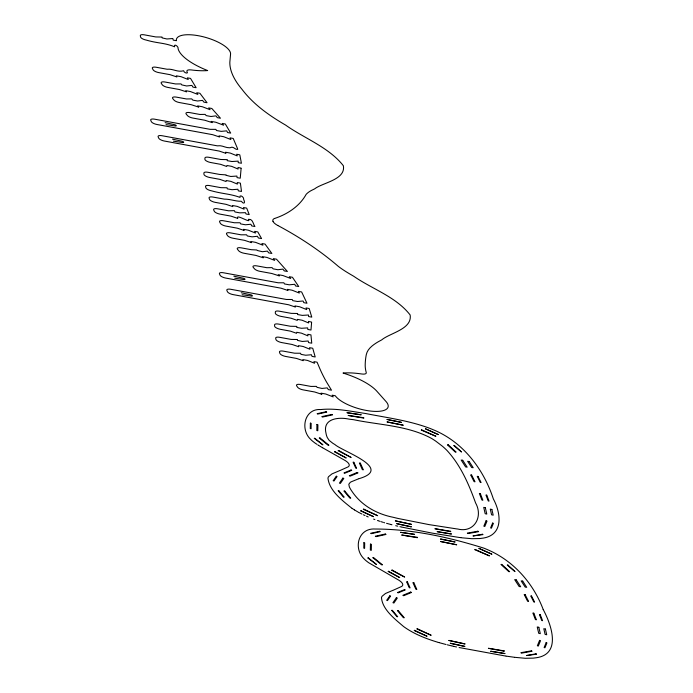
<?xml version="1.0" encoding="UTF-8"?>
<svg xmlns="http://www.w3.org/2000/svg" width="693" height="693" viewBox="0 0 693 693"><rect width="100%" height="100%" fill="white"/><g stroke="black" fill="none" stroke-linecap="round" stroke-linejoin="round"><path stroke-width="1.04" d="M311.642 322.124L308.489 321.405L308.61 322.955L302.165 320.244L297.418 319.378L297.297 320.391L291.086 318.217L281.037 316.38A5.007 1.732 16.2 0 1 275.312 313.149L275.346 311.937A5.007 1.732 16.2 0 1 279.279 311.183L291.199 313.357L297.652 313.505L297.531 314.518L302.278 315.384L308.489 315.003L308.61 316.545L311.772 317.125L309.191 308.524L306.029 307.943L306.73 309.598L299.697 306.791L294.949 305.916L295.417 307.042L288.626 304.764L233.099 294.603A5.007 1.732 16.2 0 1 227.46 291.736L226.862 290.41A5.007 1.732 16.2 0 1 230.717 289.284L286.4 299.471L292.264 299.506L292.723 300.632L297.47 301.498L303.101 301.005L303.803 302.659L306.973 303.239L301.646 291.961L298.475 291.381L299.35 293.07L292.151 290.228L287.404 289.353L288.037 290.506L281.072 288.201L225.693 278.066A5.007 1.732 16.2 0 1 220.053 275.199L219.464 273.874A5.007 1.732 16.2 0 1 223.319 272.747L278.179 282.787L283.87 282.787L284.502 283.948L289.25 284.814L294.707 284.286L295.582 285.975L298.744 286.547L292.446 277.269L289.276 276.698L290.679 278.473L282.952 275.537L278.205 274.671L279.366 275.918L271.873 273.51L259.91 271.318A5.007 1.732 16.2 0 1 254.548 268.884L253.3 267.437A5.007 1.732 16.2 0 1 256.869 265.887L266.857 267.706L272.02 267.619L273.181 268.867L277.928 269.733L282.857 269.109L284.26 270.894L287.422 271.474L276.481 259.191L273.319 258.61L274.619 260.369L266.987 257.45L262.24 256.583L263.305 257.813L255.916 255.422L244.075 253.257A5.007 1.732 16.2 0 1 238.661 250.753L237.508 249.324A5.007 1.732 16.2 0 1 241.138 247.834L251.299 249.697L256.852 249.982A39.458 13.687 16.2 0 0 257.259 250.468L262.37 251.724L267.403 251.117L268.702 252.884L271.864 253.465L265.072 244.101L261.911 243.52L262.933 245.227L255.578 242.359L250.831 241.493L251.62 242.671L244.499 240.332L233.03 238.236A5.007 1.732 16.2 0 1 227.486 235.551L226.611 234.173A5.007 1.732 16.2 0 1 230.371 232.865L241.008 234.814L246.552 234.788L247.34 235.966L252.087 236.841L257.389 236.287L258.411 237.994L261.582 238.574L257.805 231.921L254.634 231.341L255.509 233.03L248.311 230.189L243.564 229.322L244.196 230.474L237.231 228.162L225.97 226.1A5.007 1.732 16.2 0 1 220.365 223.319L219.646 221.968A5.007 1.732 16.2 0 1 223.467 220.755L234.347 222.748L240.047 222.756L240.67 223.908L245.417 224.775L250.883 224.255L251.75 225.935L254.92 226.516C252.902 223.839 252.902 218.581 248.363 219.309C252.105 224.402 235.083 213.089 237.777 218.408L230.96 216.121L219.906 214.102A5.007 1.732 16.2 0 1 214.258 211.226L213.678 209.901A5.007 1.732 16.2 0 1 217.541 208.784L228.638 210.819L234.39 210.646L234.97 211.971L239.717 212.846L245.469 212.673L246.05 213.998L249.211 214.579L246.682 208.108L243.512 207.528L244.135 209.173L237.188 206.375L232.441 205.5L232.813 206.609L226.109 204.348L215.228 202.356A5.007 1.732 16.2 0 1 209.555 199.411L209.087 198.111A5.007 1.732 16.2 0 1 212.976 197.063L224.237 199.125C230.145 199.004 235.655 201.438 241.251 201.265C244.43 205.085 245.339 202.399 243.702 199.567C244.395 196.899 238.998 193.953 240.029 197.41C230.18 193.763 223.181 194.04 211.564 190.844A5.007 1.732 16.2 0 1 205.864 187.803L205.544 186.53A5.007 1.732 16.2 0 1 209.459 185.577L220.937 187.673L227.035 187.751L227.269 188.834L232.016 189.7L237.881 189.25L238.34 190.861L241.511 191.441L240.384 183.117L237.223 182.536L237.404 184.095L230.89 181.375L226.143 180.509L226.091 181.531L219.811 179.348L209.65 177.486A5.007 1.732 16.2 0 1 203.933 174.289L203.889 173.068A5.007 1.732 16.2 0 1 207.831 172.271L219.672 174.445L226.065 174.879A39.458 13.687 16.2 0 1 226.057 175.294L230.752 176.472L236.893 176.065L237.075 177.625L240.246 178.205L241.112 168.512M311.599 322.54L310.984 330.024L307.822 329.444L307.675 327.893L301.49 328.283L296.743 327.417L296.838 326.394L290.41 326.256L278.517 324.081A5.007 1.732 16.2 0 0 274.575 324.852L274.575 326.065A5.007 1.732 16.2 0 0 280.293 329.288L290.384 331.133L296.613 333.307L296.708 332.293L301.455 333.16L307.926 335.871L307.787 334.321L310.949 334.901L311.746 343.182L308.584 342.602L308.186 341.008L302.252 341.45L297.496 340.376A39.094 13.565 16.2 0 0 297.436 339.977L297.349 339.509L291.181 339.423L279.608 337.3A5.007 1.732 16.2 0 0 275.684 338.21L275.927 339.475A5.007 1.732 16.2 0 0 281.635 342.559L292.16 344.482L298.648 346.708L298.492 345.642L303.239 346.509L309.962 349.263L309.563 347.669L312.734 348.241L315.194 356.964L312.032 356.384L311.408 354.747L305.7 355.232L300.953 354.357L300.571 353.248L294.62 353.205L283.368 351.143A5.007 1.732 16.2 0 0 279.487 352.191L279.955 353.499A5.007 1.732 16.2 0 0 285.629 356.436L296.517 358.428L303.231 360.698L302.85 359.589L307.597 360.455L314.544 363.253L313.929 361.616L317.091 362.196L319.906 368.815A535.594 185.819 16.2 0 0 326.394 381.782L331.497 390.185L328.335 389.605L327.243 387.881L322.002 388.452L317.073 387.344A39.094 13.565 16.2 0 1 316.753 386.902L316.406 386.382L310.932 386.425L300.407 384.494A5.007 1.732 16.2 0 0 296.673 385.845L297.618 387.24A5.007 1.732 16.2 0 0 303.136 389.873L314.709 391.995L321.89 394.343L321.032 393.156L325.779 394.022L333.203 396.907L332.112 395.183L335.273 395.755A28.101 9.754 16.2 0 0 370.894 411.105A28.101 9.754 16.2 0 0 385.784 401.256L377.321 391.753A45.097 15.644 16.2 0 0 343.018 373.042A47.583 16.511 16.2 0 1 361.564 373.969A6.67 2.313 16.2 0 0 366.259 372.574A175.849 61.01 16.2 0 1 365.202 364.665A464.466 161.14 16.2 0 1 366.285 354.669C367.325 349.515 371.699 345.937 375.883 343.217A226.282 78.508 16.2 0 1 378.343 341.718L381.739 339.873C389.717 333.038 412.474 329.149 410.152 314.977C396.041 296.795 372.228 289.076 353.768 276.29L350.363 274.307A129.392 44.889 16.2 0 1 348.077 272.938A82.692 28.69 16.2 0 1 338.392 266.433C319.932 250.502 299.411 237.015 277.936 225.554M241.155 168.113L237.994 167.507L238.08 169.049L231.661 166.355L226.914 165.48L226.767 166.493L220.591 164.328L210.603 162.5A5.007 1.732 16.2 0 1 204.885 159.243L204.946 158.039A5.007 1.732 16.2 0 1 208.888 157.302L220.85 159.494L227.33 159.641L227.174 160.646L231.921 161.521L238.167 161.131L238.253 162.673L241.415 163.253L239.804 154.834L236.642 154.262L237.249 155.899L230.31 153.101L225.563 152.235L225.935 153.335L219.231 151.074L164.371 141.034A5.007 1.732 16.2 0 1 158.732 138.167L158.143 136.842A5.007 1.732 16.2 0 1 161.997 135.715L217.368 145.851C222.444 145.028 224.853 147.878 229.894 147.791C233.775 145.469 235.04 150.442 237.803 149.246M340.254 470.408L348.137 466.865A13.903 4.825 16.2 0 0 345.348 460.628L323.085 448.042M358.697 478.768C394.152 468.563 342.628 451.559 334.884 444.525A36.036 12.5 16.2 0 1 332.753 443.225L329.227 440.445L327.321 437.604A84.97 29.478 16.2 0 1 326.031 433.368C322.219 418.459 338.6 416.814 349.159 419.161A91.164 31.627 16.2 0 1 353.664 419.715C379.547 425.078 407.692 425.528 431.367 438.322A63.808 22.141 16.2 0 1 435.854 441.207L442.472 446.266A98.051 34.018 16.2 0 1 447.063 450.545C460.663 465.324 468.849 484.225 475.58 502.927C483.463 516.917 474.038 533.238 457.649 529.002A51.914 18.009 16.2 0 1 456.644 528.898L428.915 524.592L398.527 518.563A93.59 32.467 16.2 0 1 393.026 517.247C376.689 513.989 361.287 505.353 351.931 491.285A84.832 29.435 16.2 0 1 349.315 486.798L348.813 484.225L350.277 482.354A36.14 12.543 16.2 0 1 351.524 481.678L358.238 478.95M393.771 589.994L401.654 586.451A13.903 4.825 16.2 0 0 398.865 580.214L368.693 562.733A39.735 13.782 16.2 0 1 368.009 562.24L366.242 560.871A37.257 12.924 16.2 0 1 364.094 558.887C353.023 548.345 358.264 527.745 375.234 529.028C412.04 529.045 448.969 537.196 483.991 548.189A40.229 13.955 16.2 0 1 486.088 549.064C512.759 559.953 533.099 582.648 543.191 609.485M339.665 470.634L331.964 473.899L328.569 476.671A37.231 12.916 16.2 0 0 327.962 478.144C329.227 490.653 342.368 500.615 351.897 508.246M393.182 590.219L385.481 593.485L382.086 596.257A37.231 12.916 16.2 0 0 381.479 597.73C382.449 609.563 394.897 619.048 403.603 626.559C413.929 634 425.944 638.695 438.063 642.333M274.74 218.416C287.404 214.241 299.584 206.271 306.159 194.352A88.964 30.864 16.2 0 1 312.612 189.865L314.648 188.868C322.505 182.631 345.894 179.79 343.373 165.748C328.69 147.098 304.548 138.557 285.611 125.087C269.248 115.592 253.508 104.513 241.961 89.276A175.849 61.01 16.2 0 1 229.842 62.188L230.544 54.357A28.101 9.754 16.2 0 0 203.395 36.816A28.101 9.754 16.2 0 0 176.386 40.705L173.224 40.133L172.826 38.531L166.892 38.973L162.136 37.898A39.094 13.565 16.2 0 0 162.075 37.5L161.989 37.041L155.821 36.946L144.248 34.823A5.007 1.732 16.2 0 0 140.324 35.741L140.566 37.006A5.007 1.732 16.2 0 0 146.275 40.081C157.735 43.46 164.44 42.663 174.601 46.786C173.38 43.157 178.872 46.18 178.153 48.917A47.583 16.511 16.2 0 0 207.657 70.565A47.583 16.511 16.2 0 1 191.294 69.941A6.67 2.313 16.2 0 0 186.989 71.622C189.085 74.22 183.723 72.973 183.645 70.747C177.46 72.54 172.981 68.538 167.108 69.248L156.22 67.256A5.007 1.732 16.2 0 0 152.399 68.46L153.11 69.802A5.007 1.732 16.2 0 0 158.714 72.592L169.967 74.653L176.923 76.958L176.299 75.814L181.046 76.68L188.236 79.522L187.379 77.841L190.54 78.413L196.136 87.708L192.975 87.136L191.883 85.404L186.642 85.975L181.713 84.875A39.094 13.565 16.2 0 1 181.393 84.425L181.046 83.914L175.572 83.948L165.047 82.025A5.007 1.732 16.2 0 0 161.313 83.368L162.257 84.763A5.007 1.732 16.2 0 0 167.775 87.405L179.348 89.518L186.53 91.874L185.672 90.679L190.419 91.545L197.843 94.43L196.751 92.706L199.913 93.286L207.051 102.729L203.889 102.148L202.547 100.381L197.557 100.996L192.81 100.121L191.71 98.882L186.486 98.969L176.403 97.124A5.007 1.732 16.2 0 0 172.791 98.631L173.986 100.069A5.007 1.732 16.2 0 0 179.383 102.547L191.277 104.721L198.709 107.12L197.6 105.882L202.347 106.748L210.031 109.685L208.68 107.909L211.841 108.489L220.469 118.226L217.307 117.645L215.939 115.87L210.975 116.493L206.228 115.618L205.102 114.38L199.905 114.466L189.856 112.621A5.007 1.732 16.2 0 0 186.261 114.154L187.474 115.592A5.007 1.732 16.2 0 0 192.853 118.053L204.773 120.236L212.24 122.635L211.105 121.396L215.852 122.263L223.553 125.199L222.184 123.423L225.346 124.004L230.691 133.108L227.529 132.528L226.741 130.856L221.197 131.367L216.45 130.501L215.904 129.366L210.118 129.34L154.591 119.179A5.007 1.732 16.2 0 0 150.736 120.305L151.334 121.63A5.007 1.732 16.2 0 0 156.973 124.497L212.656 134.685L219.525 136.98L218.979 135.845L223.726 136.712L230.838 139.536L230.059 137.872L233.22 138.453L237.586 148.7M461.581 537.777L471.846 538.695L479.669 538.539A40.185 13.938 16.2 0 0 481.288 538.348C503.378 536.2 501.645 514.293 493.347 498.917C483.48 468.737 462.577 441.441 432.571 429.478A40.229 13.955 16.2 0 0 430.474 428.603C409.702 420.616 387.387 417.818 365.687 413.53C350.849 411.321 335.793 408.012 320.712 409.554C304.677 408.307 299.852 429.184 310.577 439.301A37.257 12.924 16.2 0 0 312.725 441.276L314.492 442.654A39.735 13.782 16.2 0 0 315.176 443.148L316.9 444.308M461.062 537.707L460.178 537.595M514.708 657.319L525.242 658.281L533.186 658.125A40.185 13.938 16.2 0 0 534.805 657.934C562.075 655.214 551.619 625.225 543.199 609.502M514.457 657.285L506.514 656.176M459.754 537.543L432.241 533.134L401.438 527.035M506.011 656.098L505.509 656.02M505.041 655.95L459.112 647.531M165.125 122.635L174.766 124.723A1.672 0.58 16.2 0 1 176.247 125.58A1.672 0.58 16.2 0 1 175.346 126.005L166.017 124.627M172.522 139.172L182.172 141.259A1.672 0.58 16.2 0 1 183.645 142.117A1.672 0.58 16.2 0 1 182.744 142.55L173.415 141.164M233.844 276.204L243.494 278.291A1.672 0.58 16.2 0 1 244.967 279.149A1.672 0.58 16.2 0 1 244.066 279.574L234.736 278.196M241.251 292.741L250.892 294.828A1.672 0.58 16.2 0 1 252.365 295.686A1.672 0.58 16.2 0 1 251.472 296.11L242.143 294.733M456.531 646.976L453.456 646.283M400.909 526.914L399.939 526.697M452.234 646.006L452.971 646.171M451.749 645.893L447.245 644.811M397.739 526.186L395.694 525.701M445.997 644.499L439.223 642.671M391.952 524.774L391.199 524.575M390.705 524.445L386.547 523.319M438.972 642.602L438.322 642.411M384.676 522.782L384 522.583M383.177 522.331L381.046 521.673M379.972 521.335L378.785 520.937M378.257 520.764L377.468 520.495M374.87 519.568L373.605 519.1M368.2 516.943L366.519 516.216M365.02 515.54L363.418 514.786M361.937 514.067L358.602 512.335M358.012 512.006L354.487 509.935M322.695 447.817L318.667 445.426M318.477 445.304L317.827 444.897M354.418 509.892L352.07 508.359M273.016 221.379A13.28 4.608 16.2 0 0 275.901 224.35L276.083 224.471A12.309 4.271 16.2 0 0 277.806 225.485M273.059 221.388A12.924 4.487 16.2 0 1 274.636 218.442M310.369 423.154L310.273 428.525L311.079 428.733L311.174 423.362L310.369 423.154M316.935 424.532L316.831 430.5L317.792 430.751L317.905 424.774L316.935 424.532M363.886 542.74L363.79 548.12L364.596 548.319L364.691 542.948L363.886 542.74M370.452 544.118L370.348 550.095L371.309 550.337L371.422 544.369L370.452 544.118M486.062 520.798L483.844 526.178L484.797 526.472L487.014 521.093L486.062 520.798M492.61 523.094L490.618 527.936L491.415 528.179L493.407 523.336L492.61 523.094M539.578 640.384L537.361 645.763L538.314 646.058L540.531 640.678L539.578 640.384M546.127 642.688L544.135 647.531L544.932 647.773L546.924 642.931L546.127 642.688M336.278 476.238L333.177 480.734L333.965 480.994L337.067 476.507L336.278 476.238M342.862 478.135L339.423 483.125L340.367 483.437L343.806 478.456L342.862 478.135M389.795 595.833L386.694 600.32L387.482 600.58L390.583 596.093L389.795 595.833M396.379 597.721L392.94 602.711L393.884 603.031L397.323 598.042L396.379 597.721M421.673 429.868L421.223 430.076L435.906 436.278L421.673 429.868M425.467 428.811L438.271 434.58L425.467 428.811M475.199 549.462L474.74 549.662L489.423 555.873L475.199 549.462M478.984 548.397L491.787 554.166L478.984 548.397M351.039 470.01L343.979 472.938L344.681 473.258L351.741 470.33L351.039 470.01M357.164 472.487L349.324 475.745L350.164 476.134L358.012 472.877L357.164 472.487M404.556 589.596L397.496 592.524L398.198 592.853L405.258 589.916L404.556 589.596M410.68 592.073L402.841 595.33L403.681 595.72L411.529 592.463L410.68 592.073M363.773 509.138L363.279 509.329L377.65 515.696L363.773 509.138M361.053 510.758L360.646 510.914L373.536 516.666L361.053 510.758M417.29 628.733L416.796 628.915L431.167 635.282L417.29 628.733M414.57 630.353L414.163 630.509L427.053 636.252L414.57 630.353M326.1 411.729L317.143 413.704L317.775 414.05L326.732 412.075L326.1 411.729M331.756 414.44L321.803 416.632L322.566 417.047L332.519 414.856L331.756 414.44M379.617 531.314L370.66 533.298L371.292 533.645L380.249 531.661L379.617 531.314M385.273 534.026L375.32 536.226L376.082 536.633L386.036 534.442L385.273 534.026M338.704 450.519L338.089 450.641L351.126 457.484L338.704 450.519M335.04 451.715L334.528 451.819L346.214 457.986L335.04 451.715M392.221 570.114L391.606 570.235L404.643 577.07L392.221 570.114M388.556 571.309L388.045 571.404L399.731 577.572L388.556 571.309M477.858 531.236L467.342 533.125L468.07 533.541L478.586 531.661L477.858 531.236M482.423 534.26L472.964 535.949L483.038 534.606L482.423 534.26M531.375 650.831L520.859 652.711L521.586 653.127L532.103 651.247L531.375 650.831M535.94 653.845L526.481 655.543L536.555 654.192L535.94 653.845M320.036 438.002L319.23 437.993L328.144 445.252L328.95 445.252L320.036 438.002M314.882 438.331L314.206 438.331L322.903 444.863L314.882 438.331M373.553 557.588L372.747 557.588L381.661 564.838L382.467 564.838L373.553 557.588M368.399 557.926L367.723 557.917L376.42 564.448L368.399 557.926M448.284 444.871L447.435 444.828L455.292 452.053L456.141 452.096L448.284 444.871M454.409 445.486L453.707 445.46L461.477 451.992L454.409 445.486M501.801 564.457L500.952 564.423L508.809 571.647L509.658 571.682L501.801 564.457M507.926 565.081L507.224 565.046L514.994 571.578L507.926 565.081M344.802 491.094L343.901 490.999L349.852 498.076L350.745 498.172L344.802 491.094M338.851 490.791L338.097 490.713L343.451 497.089L344.196 497.167L338.851 490.791M398.319 610.68L397.418 610.594L403.369 617.671L404.262 617.766L398.319 610.68M392.368 610.377L391.614 610.299L396.968 616.675L397.713 616.753L392.368 610.377M462.716 460.273L461.166 460.048L465.627 466.943L467.177 467.169L462.716 460.273M469.196 461.529L467.645 461.304L471.664 467.506L473.206 467.732L469.196 461.529M516.233 579.868L514.682 579.634L519.144 586.529L520.694 586.754L516.233 579.868M522.713 581.115L521.162 580.89L525.181 587.101L526.723 587.326L522.713 581.115M361.053 414.786L347.106 412.742L361.053 414.786M363.626 417.706L348.137 415.436L363.886 418.122L363.626 417.706M414.57 534.381L400.623 532.328L414.57 534.381M417.143 537.3L401.654 535.022L417.403 537.707L417.143 537.3M450.537 531.262L434.892 528.716L450.771 531.67L450.537 531.262M451.342 533.965L437.266 531.678L451.342 533.965M504.054 650.848L488.409 648.301L504.287 651.255L504.054 650.848M504.868 653.56L490.783 651.273L504.868 653.56M471.621 475.06L470.677 474.904L474.073 481.626L475.017 481.782L471.621 475.06M478.031 476.472L477.243 476.342L480.292 482.38L481.081 482.519L478.031 476.472M525.138 594.655L524.194 594.49L527.59 601.212L528.534 601.377L525.138 594.655M531.548 596.058L530.76 595.928L533.809 601.966L534.598 602.104L531.548 596.058M360.343 463.184L359.398 463.011L362.37 469.663L363.323 469.837L360.343 463.184M353.88 462.309L353.092 462.162L355.769 468.147L356.566 468.295L353.88 462.309M413.86 582.778L412.915 582.596L415.887 589.249L416.839 589.422L413.86 582.778M407.397 581.895L406.609 581.756L409.286 587.733L410.083 587.881L407.397 581.895M480.318 493.624L479.365 493.442L481.912 500.008L482.865 500.19L480.318 493.624M486.755 495.183L485.958 495.027L488.244 500.935L489.041 501.091L486.755 495.183M533.835 613.218L532.882 613.028L535.429 619.594L536.382 619.785L533.835 613.218M540.271 614.769L539.475 614.622L541.761 620.521L542.558 620.677L540.271 614.769M401.446 422.375L387.075 419.456L401.446 422.375M403.118 425.181L387.153 421.942L403.118 425.181M454.963 541.961L440.592 539.041L454.963 541.961M456.635 544.767L440.67 541.528L456.635 544.767M411.425 524.35L395.391 520.859L411.425 524.35M411.261 526.827L396.829 523.683L411.261 526.827M464.942 643.936L448.908 640.445L464.942 643.936M464.778 646.413L450.346 643.277L464.778 646.413M485.325 507.726L483.723 507.371L485.187 513.721L486.789 514.067L485.325 507.726M491.883 509.468L490.28 509.112L491.597 514.821L493.199 515.176L491.883 509.468M538.842 627.312L537.24 626.966L538.704 633.307L540.306 633.662L538.842 627.312M545.4 629.053L543.797 628.698L545.114 634.407L546.716 634.762L545.4 629.053"/></g></svg>
